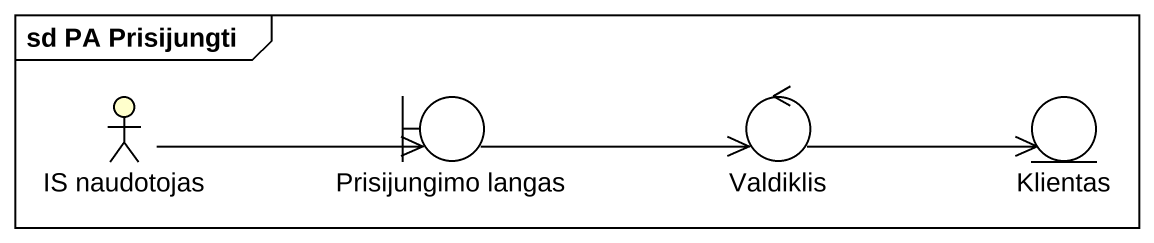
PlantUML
@startuml
mainframe sd PA Prisijungti
actor "IS naudotojas" as IS_naudotojas #FFFFCC
boundary "Prisijungimo langas" as Prisijungimo_langas
control Valdiklis
entity Klientas
IS_naudotojas -right-> Prisijungimo_langas
Prisijungimo_langas -right-> Valdiklis
Valdiklis -right-> Klientas
@enduml
